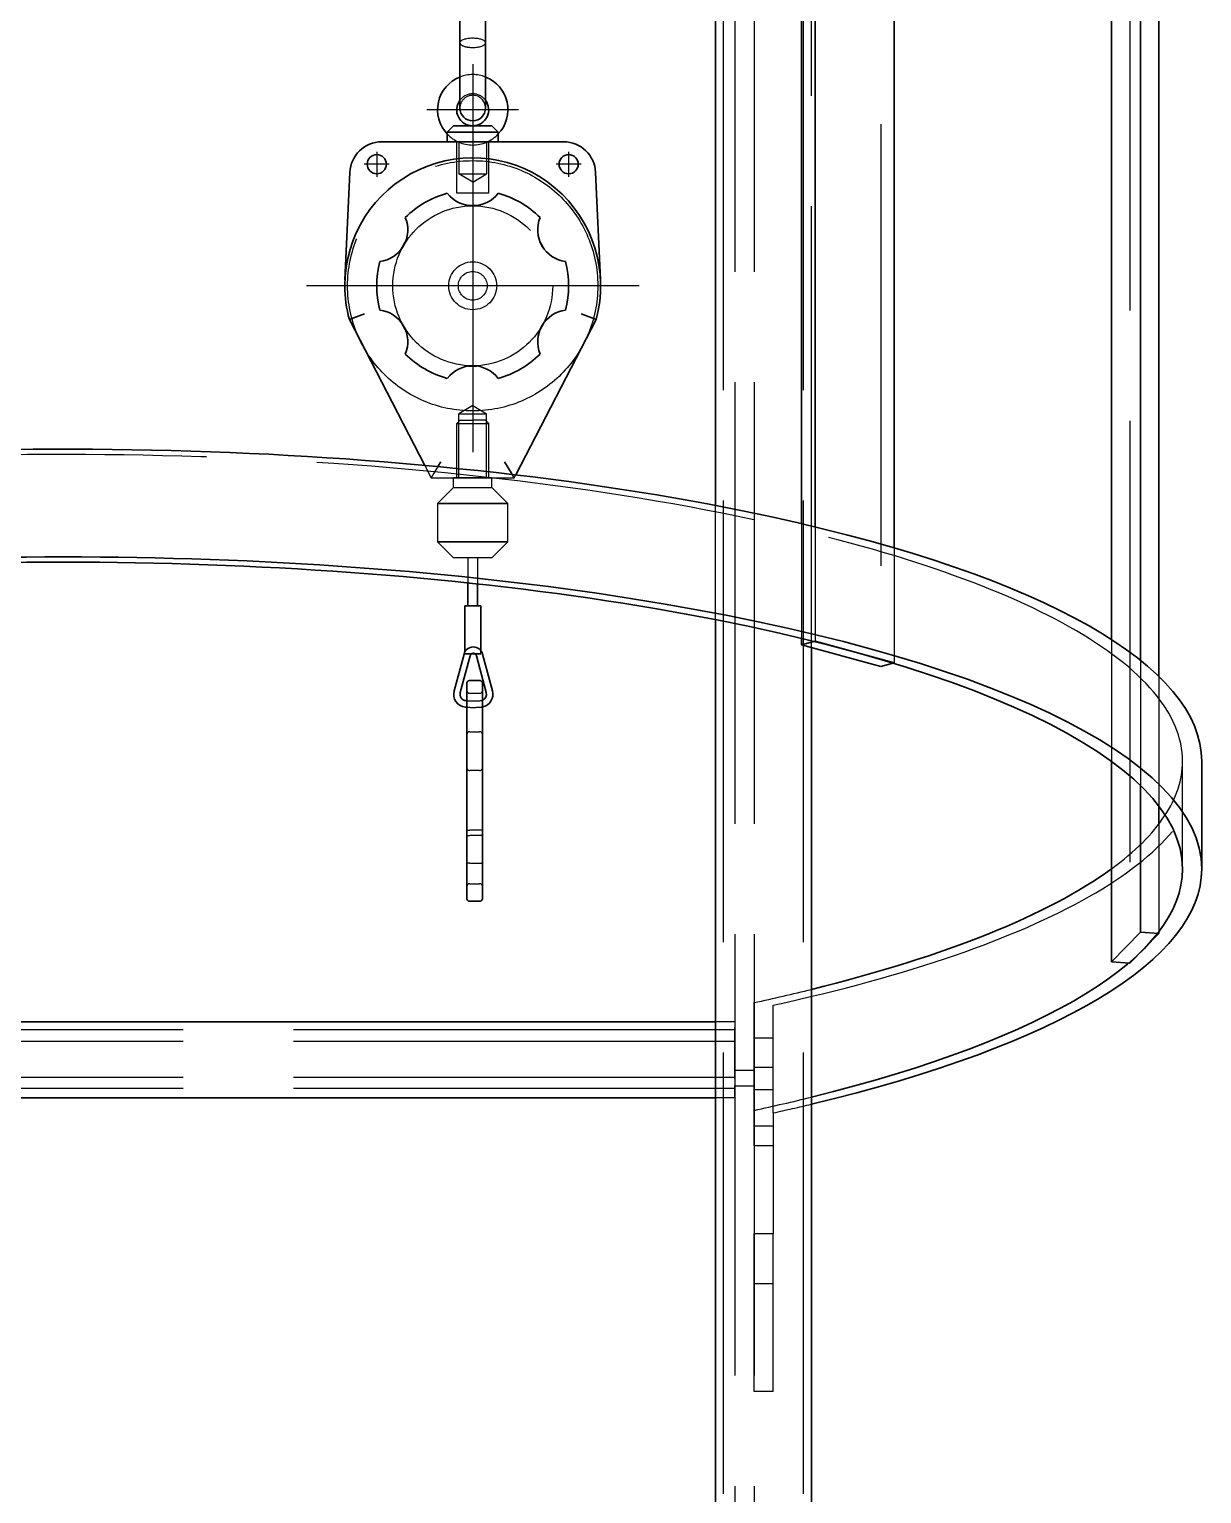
# Model space of a CAD drawing. Header units: millimetres. Extents: x -73083 to 81340, y -6859 to 6812.
# Drawn here: x -66757.6 to -66391, y -3688.1 to -3230.4 of the extents above; entities that cross this region are included whole.
import ezdxf

# ---------------------------------------------------------------- set-up
doc = ezdxf.new("R2010")
doc.units = ezdxf.units.MM
doc.linetypes.add('AM_ISO02W050', pattern=[7.5, 6, -1.5])
doc.linetypes.add('AM_ISO08W050', pattern=[18, 12, -1.5, 3, -1.5])
doc.layers.add('AM_7', color=2, linetype='AM_ISO08W050', lineweight=25)
doc.layers.add('AM_HID', color=1, linetype='AM_ISO02W050', lineweight=25)

msp = doc.modelspace()

# ---------------------------------------------------------------- linework, layer by layer
at = {"color": 7, "lineweight": 35, "ltscale": 23}
for p, q in [((-66511.86895, -2907.08996), (-66511.8687, -3385.91955)), ((-66487.12017, -2913.87023), (-66487.11992, -3392.49182)), ((-66516.11162, -2939.87609), (-66516.11138, -3384.91369)), ((-66542.98125, -3379.22521), (-66542.98149, -2992.02795)), ((-66410.17363, -2998.03967), (-66410.17339, -3427.56213)), ((-66404.37822, -2998.46496), (-66404.37798, -3432.64904)), ((-66419.23223, -3007.3009), (-66419.23198, -3421.07775)), ((-66622.93535, -3227.58215), (-66622.93535, -3240.00988)), ((-66614.93535, -3227.58215), (-66614.93535, -3240.00988)), ((-66614.93511, -3240.00988), (-66614.93511, -3234.62414)), ((-66622.93535, -3255.00988), (-66622.93535, -3240.00988)), ((-66614.93535, -3255.00988), (-66614.93535, -3240.00988)), ((-66614.93511, -3245.30578), (-66614.93511, -3240.00988)), ((-66614.93535, -3255.00988), (-66614.93535, -3252.55383)), ((-66626.93535, -3262.55285), (-66618.93535, -3262.55285)), ((-66626.93535, -3265.55285), (-66626.93535, -3263.10266)), ((-66624.93535, -3260.55285), (-66618.93535, -3260.55285)), ((-66612.93535, -3260.55285), (-66618.93535, -3260.55285)), ((-66618.93535, -3262.55285), (-66610.93535, -3262.55285)), ((-66610.93535, -3265.55285), (-66610.93535, -3263.10266)), ((-66590.49199, -3265.55285), (-66647.37871, -3265.55285)), ((-66626.93535, -3265.55285), (-66610.93535, -3265.55285)), ((-66657.36846, -3275.09973), (-66658.89214, -3308.69396)), ((-66578.97661, -3308.74035), (-66580.50225, -3275.09973)), ((-66656.14482, -3320.57531), (-66657.51714, -3321.10949)), ((-66657.51714, -3321.10949), (-66633.94365, -3366.6715)), ((-66605.47368, -3369.66027), (-66580.35381, -3321.10949)), ((-66581.72612, -3320.57531), (-66580.35381, -3321.10949)), ((-66628.89287, -3365.55285), (-66629.80913, -3367.05822)), ((-66606.82671, -3369.08801), (-66608.97808, -3365.55285)), ((-66606.5562, -3369.53283), (-66606.82671, -3369.08801)), ((-66620.4356, -3403.41613), (-66620.4356, -3410.55285)), ((-66617.4356, -3403.74035), (-66617.4356, -3410.55285)), ((-66616.4356, -3410.55285), (-66621.4356, -3410.55285)), ((-66621.4356, -3425.06018), (-66621.4356, -3410.55285)), ((-66616.4356, -3424.51818), (-66616.4356, -3410.55285)), ((-66542.98052, -4723.16613), (-66542.98125, -3414.90051)), ((-66516.11138, -3420.74768), (-66516.11138, -3422.78527)), ((-66516.11138, -3422.78527), (-66511.8687, -3421.62268)), ((-66516.11138, -3422.78527), (-66491.3626, -3429.56506)), ((-66487.11992, -3428.40295), (-66511.8687, -3421.62268)), ((-66621.65703, -3425.63928), (-66624.75176, -3437.18908)), ((-66619.72515, -3426.15686), (-66622.82012, -3437.70666)), ((-66616.4356, -3425.55285), (-66621.4356, -3425.55285)), ((-66614.69854, -3437.70666), (-66617.79326, -3426.15686)), ((-66612.76665, -3437.18908), (-66615.86138, -3425.63928)), ((-66512.98052, -4723.16613), (-66512.98125, -3423.64221)), ((-66487.11992, -3428.40295), (-66491.3626, -3429.56506)), ((-66620.82622, -3435.00744), (-66620.82622, -3443.53771)), ((-66619.82622, -3433.92053), (-66616.82622, -3433.92053)), ((-66615.82622, -3434.92053), (-66615.82622, -3443.53771)), ((-66620.82622, -3490.45227), (-66620.82622, -3443.53771)), ((-66615.82622, -3443.53771), (-66615.82622, -3490.45227)), ((-66419.23198, -3459.17053), (-66419.23198, -3521.8341)), ((-66390.98125, -3492.81213), (-66390.98125, -3459.151)), ((-66410.17339, -3466.73596), (-66410.17339, -3512.57238)), ((-66404.37774, -3473.20471), (-66404.37774, -3478.75891)), ((-66620.82622, -3490.45227), (-66620.82622, -3490.92053)), ((-66620.82622, -3490.92053), (-66620.82622, -3501.89514)), ((-66615.82622, -3490.92053), (-66615.82622, -3490.45227)), ((-66615.82622, -3490.92053), (-66615.82622, -3501.91857)), ((-66615.82622, -3498.42053), (-66615.82622, -3490.97277)), ((-66619.82622, -3502.92053), (-66616.82622, -3502.92053)), ((-66410.17339, -3512.57238), (-66419.23198, -3521.8341)), ((-66413.43633, -3522.25939), (-66404.37774, -3512.99768)), ((-66410.17339, -3512.57238), (-66404.37774, -3512.99768)), ((-66413.43633, -3522.25939), (-66419.23198, -3521.8341)), ((-66542.98125, -3540.55969), (-66950.98125, -3540.55969)), ((-66542.98125, -3564.36975), (-66950.98125, -3564.37023))]:
    msp.add_line(p, q, dxfattribs=at)
for points in [[(-66620.82622, -3435.00744), (-66620.78569, -3434.63879), (-66620.66729, -3434.38), (-66620.48101, -3434.16467), (-66620.2415, -3434.01086), (-66619.96831, -3433.93078), (-66619.82622, -3433.92053)], [(-66616.82622, -3433.92053), (-66616.54448, -3433.96105), (-66616.28545, -3434.07922), (-66616.07036, -3434.26574), (-66615.91655, -3434.505), (-66615.83623, -3434.77844), (-66615.82622, -3435.00695)]]:
    msp.add_lwpolyline(points, dxfattribs=at)
for centre in [(-66648.93535, -3272.55285), (-66588.93535, -3272.55285)]:
    msp.add_circle(centre, 3, dxfattribs=at)
for centre, radius, start, end in [((-66618.93535, -3255.55285), 11, 111.3242697, 223.341698), ((-66618.93535, -3255.55285), 11, 316.6581774, 68.6769032), ((-66618.93535, -3255.55285), 5, 143.1312996, 269.9238887), ((-66618.93535, -3255.55285), 5, 270.0759833, 36.8711609), ((-66618.93535, -3255.00988), 4, 179.9999367, 269.999936), ((-66618.93535, -3255.00988), 4, 269.999936, 359.9999348), ((-66647.37871, -3275.55285), 10, 89.9999342, 177.4028666), ((-66590.49199, -3275.55285), 10, 2.5969978, 89.9999342), ((-66618.93535, -3310.55285), 40, 344.696956, 179.9999367), ((-66618.9356, -3310.55285), 30, 105.3588235, 134.6410466), ((-66618.9356, -3275.55285), 10, 217.3831366, 322.6167354), ((-66618.9356, -3310.55285), 30, 45.3588218, 74.6410517), ((-66618.9356, -3310.55285), 25.11831, 87.0334943, 92.9638128), ((-66649.24639, -3293.05285), 10, 277.3831315, 22.6167371), ((-66588.62481, -3293.05285), 10, 157.3831313, 262.6167338), ((-66618.9356, -3310.55285), 25.11831, 147.0360504, 152.9638213), ((-66618.9356, -3310.55285), 25.11831, 27.0360249, 32.963818), ((-66618.9356, -3310.55285), 30, 165.3588525, 194.6410519), ((-66618.9356, -3310.55285), 30, 345.3588219, 14.6410501), ((-66618.93535, -3310.55285), 40, 179.9999367, 195.3029109), ((-66649.24663, -3328.05285), 10, 337.3831331, 82.6167388), ((-66588.62481, -3328.05285), 10, 97.3831365, 202.6167321), ((-66420.82085, -3926.48107), 649.99931, 110.91182193, 111.22535494), ((-66618.9356, -3310.55285), 25.11831, 207.0359191, 212.963813), ((-66618.9356, -3310.55285), 25.11832, 327.03596, 332.9638471), ((-66816.33355, -3924.6217), 648.00648, 68.77417879, 69.08868168), ((-66618.9356, -3310.55285), 30, 225.3588168, 254.6410467), ((-66618.9356, -3310.55285), 30, 285.3588185, 314.6410484), ((-66618.9356, -3345.55285), 10, 37.3831348, 142.6167404), ((-66618.9356, -3310.55285), 25.11831, 267.0334961, 272.966376), ((-66618.75933, -3426.41564), 3, 14.9999338, 164.9999397), ((-66618.75933, -3426.41564), 1, 120.357072, 164.9999397), ((-66618.75933, -3426.41564), 1, 14.9999338, 59.6427008), ((-66620.88823, -3438.22473), 4, 164.9999397, 264.9174147), ((-66616.63042, -3438.22473), 4, 281.5979524, 14.9999338), ((-66620.88823, -3438.22473), 2, 164.9999397, 264.9174147), ((-66618.75933, -3414.2882), 26.03075, 264.9174147, 265.4456752), ((-66616.63042, -3438.22473), 2, 293.7090321, 14.9999338), ((-66618.75933, -3414.2882), 28.03075, 264.9174147, 265.7712225), ((-66619.82598, -3501.92004), 1.00045, 178.5544228, 269.9843564), ((-66616.82647, -3501.92004), 1.00045, 270.0155225, 1.4457797)]:
    msp.add_arc(centre, radius, start, end, dxfattribs=at)
for centre, major_axis, ratio, start_param, end_param in [((-66618.93511, -3234.62414), (4, 0), 0.359010985, 6.275575646, 6.283176529), ((-66746.98125, -3459.15148), (356, 0), 0.273951229, 0.897463912, 3.141607323), ((-66746.98125, -3459.15148), (356, 0), 0.273951229, 0.000001218, 0.897463912), ((-66746.98125, -3492.81262), (356, 0), 0.273951229, 0.000001218, 3.141607323), ((-66746.98125, -3492.81262), (350, 0), 0.273951229, 0.000001218, 3.141618521), ((-66746.98125, -3459.15148), (350, 0), 0.273951229, 5.444675627, 5.924698), ((-66746.98125, -3492.81262), (350, 0), 0.273951229, 5.444675627, 6.283186526), ((-66746.98125, -3492.81262), (356, 0), 0.273951229, 5.429624467, 6.283186525)]:
    msp.add_ellipse(centre, major_axis=major_axis, ratio=ratio, start_param=start_param, end_param=end_param, dxfattribs=at)
at = {"layer": 'AM_7', "ltscale": 23}
for p, q in [((-66618.93535, -3241.25305), (-66618.93535, -3269.85266)), ((-66604.6353, -3255.55285), (-66633.2354, -3255.55285)), ((-66618.93535, -3258.55285), (-66618.93535, -3362.55285)), ((-66648.93535, -3268.65246), (-66648.93535, -3276.45275)), ((-66588.93535, -3268.65295), (-66588.93535, -3276.45275)), ((-66645.03545, -3272.55285), (-66652.8355, -3272.55285)), ((-66585.03545, -3272.55285), (-66592.8355, -3272.55285)), ((-66566.93535, -3310.55285), (-66670.93535, -3310.55285))]:
    msp.add_line(p, q, dxfattribs=at)
at = {"layer": 'AM_HID', "ltscale": 23}
for p, q in [((-66491.36284, -2915.03234), (-66491.3626, -3429.56506)), ((-66540.48052, -4723.16613), (-66540.48149, -2992.02795)), ((-66515.48052, -4723.16613), (-66515.48149, -2992.02795)), ((-66512.98125, -3423.64221), (-66512.98149, -2992.02746)), ((-66536.98125, -2995.67541), (-66536.98027, -4726.45373)), ((-66530.98125, -2995.67492), (-66530.98027, -4727.1925)), ((-66413.43682, -3007.72668), (-66413.43633, -3522.25939)), ((-66622.93511, -3240.00988), (-66622.93511, -3234.62414)), ((-66622.93535, -3255.00988), (-66622.93511, -3240.00988)), ((-66614.93535, -3252.55383), (-66614.93511, -3245.30578)), ((-66624.93535, -3260.55285), (-66626.93535, -3262.55285)), ((-66626.93535, -3262.55285), (-66618.93535, -3262.55285)), ((-66626.93535, -3263.10266), (-66626.93535, -3262.55285)), ((-66618.93535, -3262.55285), (-66610.93535, -3262.55285)), ((-66612.93535, -3260.55285), (-66610.93535, -3262.55285)), ((-66610.93535, -3263.10266), (-66610.93535, -3262.55285)), ((-66623.93535, -3281.55285), (-66623.93535, -3265.55285)), ((-66623.27324, -3265.55285), (-66623.27324, -3275.55285)), ((-66614.59722, -3265.55285), (-66614.59722, -3275.55285)), ((-66613.93535, -3281.55285), (-66613.93535, -3265.55285)), ((-66623.27324, -3275.55285), (-66618.93535, -3275.55285)), ((-66623.27324, -3275.55285), (-66618.93535, -3275.55285)), ((-66618.93535, -3278.1593), (-66623.27324, -3275.55285)), ((-66618.93535, -3275.55285), (-66614.59722, -3275.55285)), ((-66618.93535, -3275.55285), (-66614.59722, -3275.55285)), ((-66618.93535, -3278.1593), (-66614.59722, -3275.55285)), ((-66613.93535, -3281.55285), (-66623.93535, -3281.55285)), ((-66658.89214, -3308.69396), (-66658.89434, -3308.74035)), ((-66618.93535, -3347.94641), (-66623.27349, -3350.55285)), ((-66618.93535, -3347.94641), (-66614.59746, -3350.55285)), ((-66622.93535, -3352.55285), (-66623.93535, -3353.55285)), ((-66623.93535, -3353.55285), (-66618.93535, -3353.55285)), ((-66623.93535, -3370.55285), (-66623.93535, -3353.55285)), ((-66623.93535, -3353.55285), (-66618.9356, -3353.55285)), ((-66623.27349, -3350.55285), (-66618.93535, -3350.55285)), ((-66623.27349, -3350.55285), (-66618.9356, -3350.55285)), ((-66623.27349, -3370.55285), (-66623.27349, -3350.55285)), ((-66622.93535, -3352.55285), (-66618.9356, -3352.55285)), ((-66618.9356, -3350.55285), (-66614.59746, -3350.55285)), ((-66614.93535, -3352.55285), (-66618.9356, -3352.55285)), ((-66618.9356, -3353.55285), (-66613.93535, -3353.55285)), ((-66618.93535, -3350.55285), (-66614.59746, -3350.55285)), ((-66618.93535, -3353.55285), (-66613.93535, -3353.55285)), ((-66614.93535, -3352.55285), (-66613.93535, -3353.55285)), ((-66614.59746, -3370.55285), (-66614.59746, -3350.55285)), ((-66613.93535, -3370.55285), (-66613.93535, -3353.55285)), ((-66633.94365, -3366.6715), (-66631.9356, -3370.55285)), ((-66629.80913, -3367.05822), (-66631.04448, -3369.08801)), ((-66631.04448, -3369.08801), (-66631.9356, -3370.55285)), ((-66631.9356, -3370.55285), (-66605.9356, -3370.55285)), ((-66624.9356, -3373.55285), (-66624.93535, -3370.55285)), ((-66612.93535, -3370.55285), (-66624.93535, -3370.55285)), ((-66612.9356, -3373.55285), (-66612.93535, -3370.55285)), ((-66605.9356, -3370.55285), (-66606.5562, -3369.53283)), ((-66605.9356, -3370.55285), (-66605.47368, -3369.66027)), ((-66629.9356, -3378.55285), (-66624.9356, -3373.55285)), ((-66624.9356, -3373.55285), (-66618.9356, -3373.55285)), ((-66618.9356, -3373.55285), (-66612.9356, -3373.55285)), ((-66612.9356, -3373.55285), (-66607.9356, -3378.55285)), ((-66607.9356, -3378.55285), (-66629.9356, -3378.55285)), ((-66629.9356, -3378.55285), (-66629.9356, -3390.55285)), ((-66629.93535, -3378.55285), (-66607.93535, -3378.55285)), ((-66607.9356, -3390.55285), (-66607.9356, -3378.55285)), ((-66542.98125, -3414.90051), (-66542.98125, -3379.22521)), ((-66516.11138, -3384.91369), (-66516.11138, -3420.74768)), ((-66511.8687, -3385.91955), (-66511.8687, -3421.62268)), ((-66629.9356, -3390.55285), (-66607.9356, -3390.55285)), ((-66624.9356, -3395.55285), (-66629.9356, -3390.55285)), ((-66607.93535, -3390.55285), (-66629.93535, -3390.55285)), ((-66607.9356, -3390.55285), (-66612.9356, -3395.55285)), ((-66612.9356, -3395.55285), (-66624.9356, -3395.55285)), ((-66620.4356, -3395.55285), (-66620.4356, -3403.41613)), ((-66617.4356, -3395.55285), (-66617.4356, -3403.74035)), ((-66487.11992, -3392.49182), (-66487.11992, -3428.40295)), ((-66419.23198, -3421.07775), (-66419.23198, -3459.17053)), ((-66621.4356, -3425.55285), (-66621.4356, -3425.06018)), ((-66616.4356, -3425.55285), (-66616.4356, -3424.51818)), ((-66410.17339, -3427.56213), (-66410.17339, -3466.73596)), ((-66404.37798, -3432.64904), (-66404.37774, -3473.20471)), ((-66619.82622, -3437.92053), (-66616.82622, -3437.92053)), ((-66619.82622, -3449.92053), (-66616.82622, -3449.92053)), ((-66396.98125, -3492.81213), (-66396.98125, -3459.151)), ((-66616.82622, -3462.06457), (-66619.82622, -3462.06457)), ((-66620.82622, -3480.64318), (-66619.82622, -3480.64318)), ((-66620.82622, -3482.38146), (-66619.82622, -3482.38146)), ((-66616.82622, -3480.64318), (-66619.82622, -3480.64318)), ((-66616.82622, -3482.38146), (-66619.82622, -3482.38146)), ((-66615.82622, -3480.64318), (-66616.82622, -3480.64318)), ((-66615.82622, -3482.38146), (-66616.82622, -3482.38146)), ((-66404.37774, -3478.75891), (-66404.37774, -3512.99768)), ((-66619.82622, -3490.98986), (-66616.82622, -3490.98986)), ((-66619.82622, -3497.42053), (-66616.82622, -3497.42053)), ((-66530.98101, -3568.25793), (-66530.98101, -3534.5968)), ((-66524.98101, -3569.05334), (-66524.98101, -3535.3927)), ((-66536.98101, -3540.5592), (-66542.98125, -3540.55969)), ((-66536.98101, -3540.5592), (-66536.98101, -3542.35363)), ((-66536.98101, -3558.26916), (-66536.98101, -3542.35363)), ((-66536.98101, -3543.10803), (-66956.98101, -3543.10852)), ((-66536.98076, -3546.70568), (-66956.98076, -3546.70617)), ((-66530.98076, -3545.5548), (-66524.98076, -3545.5548)), ((-66530.98101, -3555.8175), (-66536.98101, -3555.8175)), ((-66530.98101, -3554.776), (-66524.98101, -3554.776)), ((-66536.98101, -3558.02844), (-66956.98101, -3558.02893)), ((-66536.98101, -3558.26916), (-66536.98101, -3560.46398)), ((-66536.98076, -3564.36975), (-66536.98101, -3560.46398)), ((-66530.98101, -3560.73449), (-66536.98101, -3560.73449)), ((-66536.98076, -3561.43127), (-66956.98076, -3561.43176)), ((-66536.98076, -3564.36975), (-66542.98125, -3564.36975)), ((-66530.98101, -3561.776), (-66524.98101, -3561.776)), ((-66530.98076, -3579.21594), (-66530.98101, -3568.25793)), ((-66524.98101, -3569.05334), (-66524.98076, -3579.21594)), ((-66530.98101, -3573.18322), (-66530.98101, -3606.84436)), ((-66524.98101, -3573.18322), (-66530.98101, -3573.18322)), ((-66524.98101, -3573.18322), (-66524.98101, -3606.84436)), ((-66530.98076, -3579.21594), (-66524.98076, -3579.21594)), ((-66524.98101, -3606.84436), (-66530.98101, -3606.84436)), ((-66530.98076, -3656.15539), (-66530.98101, -3606.84436)), ((-66524.98076, -3656.15539), (-66524.98101, -3606.84436)), ((-66524.98076, -3622.49426), (-66530.98076, -3622.49426)), ((-66524.98076, -3656.15539), (-66530.98076, -3656.15539))]:
    msp.add_line(p, q, dxfattribs=at)
for points in [[(-66619.82622, -3490.98986), (-66620.78423, -3490.97814), (-66620.81597, -3490.9757), (-66620.825, -3490.97375), (-66620.82622, -3490.97277)], [(-66616.82622, -3490.98986), (-66615.86797, -3490.97814), (-66615.83623, -3490.9757), (-66615.8272, -3490.97375), (-66615.82622, -3490.97277)]]:
    msp.add_lwpolyline(points, dxfattribs=at)
for centre, radius in [((-66618.93535, -3310.55285), 39.11805), ((-66618.9356, -3310.55285), 25), ((-66618.93511, -3310.55285), 7.50001), ((-66618.93511, -3310.55285), 4.5)]:
    msp.add_circle(centre, radius, dxfattribs=at)
for centre, radius, start, end in [((-66618.93535, -3255.55285), 11, 68.6769032, 111.3242697), ((-66618.93535, -3255.55285), 5, 36.8711609, 143.1312996), ((-66618.93535, -3255.00988), 4, 89.9999342, 179.9999367), ((-66618.93535, -3255.00988), 4, 359.9999348, 89.9999342), ((-66618.93535, -3255.55285), 11, 223.341698, 316.6581774), ((-66618.93535, -3255.55285), 5, 269.9238887, 270.0759833), ((-66618.75933, -3426.41564), 1, 59.6427008, 120.357072), ((-66619.82622, -3436.92053), 1, 179.9999367, 269.999936), ((-66616.82622, -3436.92053), 1, 269.999936, 359.9999349), ((-66618.75933, -3414.2882), 26.03075, 265.4456752, 275.0824574), ((-66616.63042, -3438.22473), 2, 275.0824574, 293.7090321), ((-66618.75933, -3414.2882), 28.03075, 265.7712225, 275.0824574), ((-66616.63042, -3438.22473), 4, 275.0824574, 281.5979524), ((-66619.82622, -3450.92053), 1, 89.9999342, 179.9999367), ((-66616.82622, -3450.92053), 1, 359.9999349, 89.9999342), ((-66619.82647, -3461.06457), 1, 179.9999367, 270.0180633), ((-66616.82573, -3461.06457), 1, 269.9774169, 359.9999414), ((-66619.82622, -3498.42053), 1.00006, 90.0021335, 179.9447624), ((-66616.82622, -3498.42102), 1.00024, 1.1140132, 89.9919087)]:
    msp.add_arc(centre, radius, start, end, dxfattribs=at)
for centre, major_axis, ratio, start_param, end_param in [((-66618.93511, -3234.62414), (4, 0), 0.359010985, 3.141583875, 4.712380202), ((-66618.93511, -3234.62414), (4, 0), 0.359010985, 6.283176529, 9.424769182), ((-66618.93511, -3234.62414), (4, 0), 0.359010985, 4.712380202, 6.275575646), ((-66746.98125, -3459.15148), (350, 0), 0.273951229, 0.905691145, 3.141618521), ((-66746.98125, -3459.15148), (350, 0), 0.273951229, 0.000001218, 0.905691145), ((-66746.98125, -3459.15148), (356, 0), 0.273951229, 5.385723832, 6.283186525), ((-66746.98125, -3459.15148), (350, 0), 0.273951229, 5.924698, 6.283186526), ((-66746.98125, -3459.15148), (350, 0), 0.273951229, 5.377496599, 5.444675627), ((-66746.98125, -3492.81262), (350, 0), 0.273951229, 5.377496599, 5.444675627), ((-66746.98125, -3492.81262), (356, 0), 0.273951229, 5.385723832, 5.429624467)]:
    msp.add_ellipse(centre, major_axis=major_axis, ratio=ratio, start_param=start_param, end_param=end_param, dxfattribs=at)

doc.saveas('drawing.dxf')
